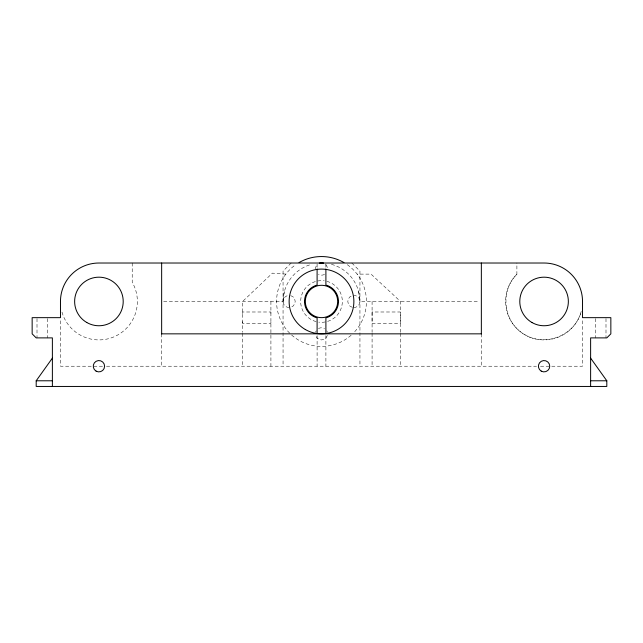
<?xml version="1.0" encoding="UTF-8"?>
<svg xmlns="http://www.w3.org/2000/svg" width="643" height="643" viewBox="0 0 643 643"><rect width="100%" height="100%" fill="white"/><g stroke="black" fill="none" stroke-linecap="round" stroke-linejoin="round"><path stroke-width="0.48" stroke-dasharray="3.21 2.41" d="M242.588 321.661L242.588 323.325L270.912 323.325L270.912 321.661M242.588 313.647L242.588 311.992L270.912 311.992L270.912 313.647M289.125 307.539A6.068 6.068 0 0 1 283.057 301.471L284.367 291.52M516.892 274.28C499.354 291.183 503.541 322.979 524.857 334.762C545.722 347.333 575.348 335.059 581.216 311.421A38.443 38.443 0 0 1 524.857 334.762A38.443 38.443 0 0 1 516.892 274.28L516.892 263.019M291.15 263.019L283.057 271.113L283.057 366.221M400.412 332.351L400.444 301.463L371.051 274.119L357.138 274.119M163.643 301.471L283.057 301.471A6.068 6.068 0 0 1 289.125 295.394M353.875 307.539A6.068 6.068 0 0 0 359.943 301.471L479.356 301.471M102.502 366.221L60.474 366.221L60.474 318.647M106.505 366.221L536.495 366.221M540.498 366.221L582.526 366.221L582.526 318.647M285.862 274.119L272.431 273.138L242.588 301.471L242.588 332.351M351.85 263.019L359.943 271.113L359.943 366.221M358.633 291.52L359.943 301.471A6.068 6.068 0 0 0 353.875 295.394M605.995 318.623L605.995 337.888M595.474 318.623L595.474 337.888M481.35 333.846L481.342 366.221M400.412 333.347L400.412 366.221M372.088 301.471L372.088 332.351M372.088 333.347L372.088 366.221M325.897 264.024L325.897 268.027M325.897 335.638L325.897 366.221M317.103 264.024L317.103 268.027M317.103 335.638L317.103 366.221M270.912 301.471L270.912 366.221M242.588 333.347L242.588 366.221M161.65 333.846L161.658 366.221M132.217 263.019L132.217 282.245A38.443 38.443 0 0 1 113.634 336.988A38.443 38.443 0 0 1 61.784 311.421M47.526 318.623L47.526 337.888M37.005 318.623L37.005 337.888M283.057 301.471A38.443 38.443 0 0 1 311.55 264.329M331.45 264.329A38.443 38.443 0 0 1 359.943 301.471M326.893 281.337A20.841 20.841 0 0 1 341.939 305.538A20.841 20.841 0 0 1 318.783 322.135M316.107 321.596A20.841 20.841 0 0 1 301.061 297.404A20.841 20.841 0 0 1 324.217 280.806M290.692 295.603A6.068 6.068 0 0 1 290.692 307.33M324.538 274.352A6.068 6.068 0 0 1 318.462 274.352M315.432 269.096A6.068 6.068 0 0 1 317.208 264.803M325.792 264.803A6.068 6.068 0 0 1 327.568 269.096M347.268 264.675A44.922 44.922 0 0 1 353.947 332.535M351.118 335.244A44.922 44.922 0 0 1 290.435 333.918M289.736 333.235A44.922 44.922 0 0 1 295.732 264.675M327.367 335.413A6.068 6.068 0 0 1 315.633 335.413M315.633 332.27A6.068 6.068 0 0 1 316.243 330.807M318.462 328.589A6.068 6.068 0 0 1 324.538 328.589M326.757 330.807A6.068 6.068 0 0 1 327.367 332.27M352.308 307.33A6.068 6.068 0 0 1 352.308 295.603M372.088 311.992L372.088 323.325L400.412 323.325L400.412 311.992L372.088 311.992"/><path stroke-width="0.96" d="M590.62 358.127L606.807 380.785L606.807 386.451L36.193 386.451L36.193 380.785L52.38 358.127M319.933 263.228L323.067 263.228M161.65 333.846L481.35 333.846M36.193 380.785L52.38 380.785M590.62 380.785L606.807 380.785M590.62 386.451L590.62 337.888L606.807 337.888L610.85 333.846L610.85 317.658L582.526 317.658L582.526 301.471A38.443 38.443 0 0 0 544.074 263.019L98.926 263.019A38.443 38.443 0 0 0 60.474 301.471L60.474 317.658L32.15 317.658L32.15 333.846L36.193 337.888L52.38 337.888L52.38 386.451M481.35 263.019L481.35 334.159M325.897 269.031L325.897 285.05A16.999 16.999 0 0 1 325.897 317.883L325.897 333.669M317.103 269.031L317.103 285.05A16.999 16.999 0 0 0 317.103 317.883L317.103 333.669M161.65 263.019L161.65 334.159M319.499 263.075A38.443 38.443 0 0 1 323.501 263.075M299.043 262.569A44.922 44.922 0 0 1 343.957 262.569M313.406 315.488A16.188 16.188 0 0 0 337.688 301.471A16.188 16.188 0 0 0 313.406 287.453A16.188 16.188 0 0 0 313.406 315.488M86.781 322.497A24.281 24.281 0 0 0 123.207 301.471A24.281 24.281 0 0 0 86.781 280.436A24.281 24.281 0 0 0 86.781 322.497M531.938 322.497A24.281 24.281 0 0 0 568.356 301.471A24.281 24.281 0 0 0 531.938 280.436A24.281 24.281 0 0 0 531.938 322.497M305.312 329.505A32.375 32.375 0 0 0 353.875 301.471A32.375 32.375 0 0 0 305.312 273.428A32.375 32.375 0 0 0 305.312 329.505M96.088 371.124A5.666 5.666 0 0 0 104.592 366.221A5.666 5.666 0 0 0 96.088 361.31A5.666 5.666 0 0 0 96.088 371.124M541.245 371.124A5.666 5.666 0 0 0 549.741 366.221A5.666 5.666 0 0 0 541.245 361.31A5.666 5.666 0 0 0 541.245 371.124"/></g></svg>
